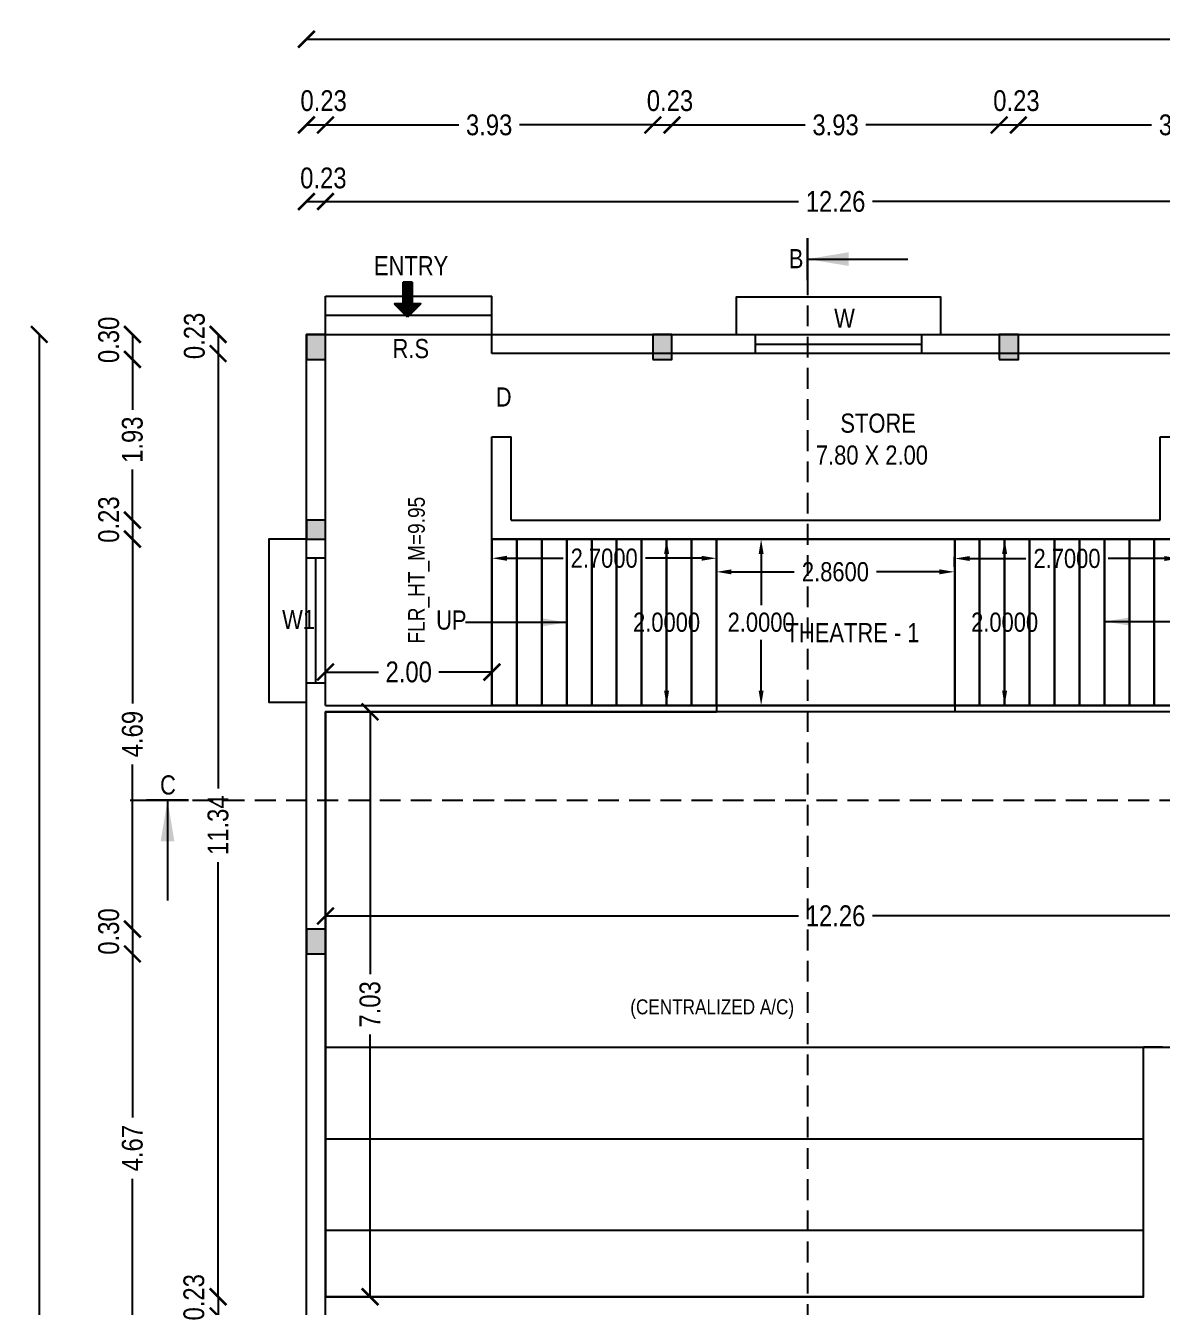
# Model space of a CAD drawing. Header units: metres. Extents: x 484 to 18344, y 10 to 2071.
# Drawn here: x 1567.18 to 1580.84, y 57.21 to 72.6 of the extents above; entities that cross this region are included whole.
import ezdxf
from ezdxf.enums import TextEntityAlignment as Align
from ezdxf.lldxf.tags import DXFTag

# ---------------------------------------------------------------- set-up
doc = ezdxf.new("R2010")
doc.units = ezdxf.units.M
doc.header["$MEASUREMENT"] = 0
doc.linetypes.add('HIDDEN', pattern=[0.375, 0.25, -0.125])
for name, color, linetype in [('0 @ 1 (1)', 7, 'Continuous'), ('0 @ 1 (2)', 7, 'Continuous'), ('BLK_1_FLR_0_CARPET_AREA', 10, 'Continuous'), ('BLK_1_FLR_0_STAIR_1', 1, 'Continuous')]:
    doc.layers.add(name, color=color, linetype=linetype)
doc.layers.add('BLK_1_FLR_0_BLT_UP_AREA', color=1, linetype='Continuous', plot=False)
for name, color, linetype, lineweight in [('BLK_1_FLR_0_STAIR_1_FLIGHT_1', 1, 'Continuous', 0), ('BLK_1_FLR_0_STAIR_1_FLIGHT_2', 1, 'Continuous', 0), ('BLK_1_FLR_0_STAIR_1_LANDING_1', 7, 'Continuous', 0)]:
    doc.layers.add(name, color=color, linetype=linetype, lineweight=lineweight)
doc.styles.add('2', font='swissc.ttf', dxfattribs={"height": 0.23})
doc.styles.add('CODE', font='swissc.ttf', dxfattribs={"height": 0.25})
doc.styles.get("Standard").update_dxf_attribs({"font": 'swissc.ttf', "height": 0.23})
tags = doc.linetypes.add('00$1$HIDDEN', pattern=[0.375, 0.25, -0.125]).pattern_tags.tags
tags[6:7] = [DXFTag(74, 4), DXFTag(75, 0), DXFTag(340, '0'), DXFTag(46, 1.0), DXFTag(50, 0.0), DXFTag(44, 0.0), DXFTag(45, 0.0)]
tags[4:5] = [DXFTag(74, 4), DXFTag(75, 0), DXFTag(340, '0'), DXFTag(46, 1.0), DXFTag(50, 0.0), DXFTag(44, 0.0), DXFTag(45, 0.0)]
doc.dimstyles.new('OUTER', dxfattribs={"dimscale": 0, "dimtxt": 0.3, "dimasz": 0.18, "dimexe": 0.18, "dimexo": 0.0625, "dimgap": 0.09, "dimtad": 0, "dimzin": 0, "dimdsep": 46, "dimtxsty": 'CODE', "dimcen": 0.09, "dimse1": 1, "dimse2": 1, "dimclrd": 8, "dimclrt": 1, "dimadec": 0, "dimazin": 0, "dimtfac": 1, "dimtofl": 0, "dimtmove": 0, "dimatfit": 3, "dimfxl": 0, "dimtolj": 1, "dimtzin": 0, "dimarcsym": 0})
doc.dimstyles.new('STANDARD$0', dxfattribs={"dimtxt": 7, "dimasz": 3, "dimexe": 3, "dimexo": 1, "dimgap": 1.5, "dimtad": 1, "dimdec": 1, "dimzin": 1, "dimdsep": 46, "dimlunit": 4, "dimtxsty": 'Standard', "dimblk": 'OBLIQUE', "dimcen": 0.09375, "dimdle": 1, "dimclrd": 8, "dimclre": 8, "dimclrt": 7, "dimadec": 1, "dimazin": 0, "dimtfac": 1, "dimtdec": 1, "dimtix": 1, "dimtmove": 2, "dimatfit": 3, "dimldrblk": 'ARCHTICK', "dimfxl": 0, "dimfrac": 2, "dimtolj": 1, "dimtzin": 0, "dimarcsym": 0})

# ---------------------------------------------------------------- blocks, each defined once
blk = doc.blocks.new('_ArchTick')
at = {"const_width": 0.15}
blk.add_lwpolyline([(-0.5, -0.5), (0.5, 0.5)], dxfattribs=at)
blk = doc.blocks.new('*D137')
at = {"color": 0, "lineweight": -2}
for p, q in [((1570.789, 64.834), (1571.425, 64.834)), ((1572.789, 64.834), (1572.153, 64.834))]:
    blk.add_line(p, q, dxfattribs=at)
at = {"color": 0, "lineweight": -2, "xscale": 0.2, "yscale": 0.2, "zscale": 0.2, "rotation": 180}
blk.add_blockref('_ArchTick', (1570.789, 64.834), dxfattribs=at)
at = {"color": 0, "lineweight": -2, "xscale": 0.2, "yscale": 0.2, "zscale": 0.2}
blk.add_blockref('_ArchTick', (1572.789, 64.834), dxfattribs=at)
at = {"color": 0, "lineweight": -2, "insert": (1571.789, 64.834), "char_height": 0.25, "attachment_point": 5, "style": 'CODE'}
blk.add_mtext('\\A1;2.00', dxfattribs=at)
blk = doc.blocks.new('*D30')
at = {"layer": 'BLK_1_FLR_0_STAIR_1_FLIGHT_1', "color": 0, "linetype": 'Continuous', "lineweight": -2}
for p, q in [((1574.951, 66.431), (1575.069, 66.431)), ((1574.889, 66.251), (1574.889, 65.639)), ((1574.889, 64.611), (1574.889, 65.222)), ((1574.952, 64.431), (1575.069, 64.431))]:
    blk.add_line(p, q, dxfattribs=at)
at = {"layer": 'BLK_1_FLR_0_STAIR_1_FLIGHT_1', "color": 0, "linetype": 'Continuous'}
for points in [[(1574.859, 66.251), (1574.919, 66.251), (1574.889, 66.431)], [(1574.859, 64.611), (1574.919, 64.611), (1574.889, 64.431)]]:
    blk.add_solid(points, dxfattribs=at)
at = {"layer": 'BLK_1_FLR_0_STAIR_1_FLIGHT_1', "color": 0, "linetype": 'Continuous', "insert": (1574.889, 65.431), "char_height": 0.23, "attachment_point": 5}
blk.add_mtext('\\A1;2.0000', dxfattribs=at)
blk = doc.blocks.new('*D31')
at = {"layer": 'BLK_1_FLR_0_STAIR_1_FLIGHT_2', "color": 0, "linetype": 'Continuous', "lineweight": -2}
for p, q in [((1579.015, 66.431), (1579.133, 66.431)), ((1578.953, 66.251), (1578.953, 65.639)), ((1578.953, 64.611), (1578.953, 65.222)), ((1579.015, 64.431), (1579.133, 64.431))]:
    blk.add_line(p, q, dxfattribs=at)
at = {"layer": 'BLK_1_FLR_0_STAIR_1_FLIGHT_2', "color": 0, "linetype": 'Continuous'}
for points in [[(1578.923, 66.251), (1578.983, 66.251), (1578.953, 66.431)], [(1578.923, 64.611), (1578.983, 64.611), (1578.953, 64.431)]]:
    blk.add_solid(points, dxfattribs=at)
at = {"layer": 'BLK_1_FLR_0_STAIR_1_FLIGHT_2', "color": 0, "linetype": 'Continuous', "insert": (1578.953, 65.431), "char_height": 0.23, "attachment_point": 5}
blk.add_mtext('\\A1;2.0000', dxfattribs=at)
blk = doc.blocks.new('*D32')
at = {"layer": 'BLK_1_FLR_0_STAIR_1_LANDING_1', "color": 0, "linetype": 'Continuous', "lineweight": -2}
for p, q in [((1575.489, 66.1), (1575.489, 66.218)), ((1578.349, 66.1), (1578.349, 66.218))]:
    blk.add_line(p, q, dxfattribs=at)
at = {"layer": 'BLK_1_FLR_0_STAIR_1_LANDING_1', "color": 0, "lineweight": -2}
for p, q in [((1575.669, 66.038), (1576.424, 66.038)), ((1578.169, 66.038), (1577.414, 66.038))]:
    blk.add_line(p, q, dxfattribs=at)
at = {"layer": 'BLK_1_FLR_0_STAIR_1_LANDING_1', "color": 0, "linetype": 'Continuous'}
for points in [[(1575.669, 66.068), (1575.669, 66.008), (1575.489, 66.038)], [(1578.169, 66.068), (1578.169, 66.008), (1578.349, 66.038)]]:
    blk.add_solid(points, dxfattribs=at)
at = {"layer": 'BLK_1_FLR_0_STAIR_1_LANDING_1', "color": 0, "linetype": 'Continuous', "insert": (1576.919, 66.038), "char_height": 0.23, "attachment_point": 5}
blk.add_mtext('\\A1;2.8600', dxfattribs=at)
blk = doc.blocks.new('*D141')
at = {"color": 0, "lineweight": -2}
for p, q in [((1570.789, 61.903), (1576.477, 61.903)), ((1583.053, 61.903), (1577.365, 61.903))]:
    blk.add_line(p, q, dxfattribs=at)
at = {"color": 0, "lineweight": -2, "xscale": 0.2, "yscale": 0.2, "zscale": 0.2, "rotation": 180}
blk.add_blockref('_ArchTick', (1570.789, 61.903), dxfattribs=at)
at = {"color": 0, "lineweight": -2, "xscale": 0.2, "yscale": 0.2, "zscale": 0.2}
blk.add_blockref('_ArchTick', (1583.053, 61.903), dxfattribs=at)
at = {"color": 0, "lineweight": -2, "insert": (1576.921, 61.903), "char_height": 0.25, "attachment_point": 5, "style": 'CODE'}
blk.add_mtext('\\A1;12.26', dxfattribs=at)
blk = doc.blocks.new('*D142')
at = {"color": 0, "lineweight": -2}
for p, q in [((1571.324, 64.355), (1571.324, 61.205)), ((1571.324, 57.326), (1571.324, 60.476))]:
    blk.add_line(p, q, dxfattribs=at)
at = {"color": 0, "lineweight": -2, "xscale": 0.2, "yscale": 0.2, "zscale": 0.2}
for p, rotation in [((1571.324, 64.355), 90), ((1571.324, 57.326), 270)]:
    blk.add_blockref('_ArchTick', p, dxfattribs=dict(at, rotation=rotation))
at = {"color": 0, "lineweight": -2, "insert": (1571.324, 60.84), "char_height": 0.25, "attachment_point": 5, "rotation": 90, "style": 'CODE'}
blk.add_mtext('\\A1;7.03', dxfattribs=at)
blk = doc.blocks.new('*D116')
at = {"color": 0, "lineweight": -2}
for p, q in [((1570.789, 70.488), (1576.477, 70.488)), ((1583.053, 70.488), (1577.365, 70.488))]:
    blk.add_line(p, q, dxfattribs=at)
at = {"color": 0, "lineweight": -2, "xscale": 0.2, "yscale": 0.2, "zscale": 0.2, "rotation": 180}
blk.add_blockref('_ArchTick', (1570.789, 70.488), dxfattribs=at)
at = {"color": 0, "lineweight": -2, "xscale": 0.2, "yscale": 0.2, "zscale": 0.2}
blk.add_blockref('_ArchTick', (1583.053, 70.488), dxfattribs=at)
at = {"color": 0, "lineweight": -2, "insert": (1576.921, 70.488), "char_height": 0.25, "attachment_point": 5, "style": 'CODE'}
blk.add_mtext('\\A1;12.26', dxfattribs=at)
blk = doc.blocks.new('*D120')
at = {"color": 0, "lineweight": -2}
blk.add_line((1570.559, 70.488), (1570.789, 70.488), dxfattribs=at)
at = {"color": 0, "lineweight": -2, "xscale": 0.2, "yscale": 0.2, "zscale": 0.2, "rotation": 180}
blk.add_blockref('_ArchTick', (1570.559, 70.488), dxfattribs=at)
at = {"color": 0, "lineweight": -2, "xscale": 0.2, "yscale": 0.2, "zscale": 0.2}
blk.add_blockref('_ArchTick', (1570.789, 70.488), dxfattribs=at)
at = {"color": 0, "lineweight": -2, "insert": (1570.763, 70.77), "char_height": 0.25, "attachment_point": 5, "style": 'CODE'}
blk.add_mtext('\\A1;0.23', dxfattribs=at)
blk = doc.blocks.new('*D121')
at = {"color": 0, "lineweight": -2}
for p, q in [((1570.789, 71.408), (1572.391, 71.408)), ((1574.724, 71.408), (1573.121, 71.408))]:
    blk.add_line(p, q, dxfattribs=at)
at = {"color": 0, "lineweight": -2, "xscale": 0.2, "yscale": 0.2, "zscale": 0.2, "rotation": 180}
blk.add_blockref('_ArchTick', (1570.789, 71.408), dxfattribs=at)
at = {"color": 0, "lineweight": -2, "xscale": 0.2, "yscale": 0.2, "zscale": 0.2}
blk.add_blockref('_ArchTick', (1574.724, 71.408), dxfattribs=at)
at = {"color": 0, "lineweight": -2, "insert": (1572.756, 71.408), "char_height": 0.25, "attachment_point": 5, "style": 'CODE'}
blk.add_mtext('\\A1;3.93', dxfattribs=at)
blk = doc.blocks.new('*D122')
at = {"color": 0, "lineweight": -2}
blk.add_line((1574.724, 71.408), (1574.954, 71.408), dxfattribs=at)
at = {"color": 0, "lineweight": -2, "xscale": 0.2, "yscale": 0.2, "zscale": 0.2, "rotation": 180}
blk.add_blockref('_ArchTick', (1574.724, 71.408), dxfattribs=at)
at = {"color": 0, "lineweight": -2, "xscale": 0.2, "yscale": 0.2, "zscale": 0.2}
blk.add_blockref('_ArchTick', (1574.954, 71.408), dxfattribs=at)
at = {"color": 0, "lineweight": -2, "insert": (1574.93, 71.699), "char_height": 0.25, "attachment_point": 5, "style": 'CODE'}
blk.add_mtext('\\A1;0.23', dxfattribs=at)
blk = doc.blocks.new('*D123')
at = {"color": 0, "lineweight": -2}
for p, q in [((1574.954, 71.408), (1576.556, 71.408)), ((1578.888, 71.408), (1577.286, 71.408))]:
    blk.add_line(p, q, dxfattribs=at)
at = {"color": 0, "lineweight": -2, "xscale": 0.2, "yscale": 0.2, "zscale": 0.2, "rotation": 180}
blk.add_blockref('_ArchTick', (1574.954, 71.408), dxfattribs=at)
at = {"color": 0, "lineweight": -2, "xscale": 0.2, "yscale": 0.2, "zscale": 0.2}
blk.add_blockref('_ArchTick', (1578.888, 71.408), dxfattribs=at)
at = {"color": 0, "lineweight": -2, "insert": (1576.921, 71.408), "char_height": 0.25, "attachment_point": 5, "style": 'CODE'}
blk.add_mtext('\\A1;3.93', dxfattribs=at)
blk = doc.blocks.new('*D124')
at = {"color": 0, "lineweight": -2}
blk.add_line((1578.888, 71.408), (1579.118, 71.408), dxfattribs=at)
at = {"color": 0, "lineweight": -2, "xscale": 0.2, "yscale": 0.2, "zscale": 0.2, "rotation": 180}
blk.add_blockref('_ArchTick', (1578.888, 71.408), dxfattribs=at)
at = {"color": 0, "lineweight": -2, "xscale": 0.2, "yscale": 0.2, "zscale": 0.2}
blk.add_blockref('_ArchTick', (1579.118, 71.408), dxfattribs=at)
at = {"color": 0, "lineweight": -2, "insert": (1579.095, 71.699), "char_height": 0.25, "attachment_point": 5, "style": 'CODE'}
blk.add_mtext('\\A1;0.23', dxfattribs=at)
blk = doc.blocks.new('*D125')
at = {"color": 0, "lineweight": -2}
for p, q in [((1579.118, 71.408), (1580.72, 71.408)), ((1583.053, 71.408), (1581.451, 71.408))]:
    blk.add_line(p, q, dxfattribs=at)
at = {"color": 0, "lineweight": -2, "xscale": 0.2, "yscale": 0.2, "zscale": 0.2, "rotation": 180}
blk.add_blockref('_ArchTick', (1579.118, 71.408), dxfattribs=at)
at = {"color": 0, "lineweight": -2, "xscale": 0.2, "yscale": 0.2, "zscale": 0.2}
blk.add_blockref('_ArchTick', (1583.053, 71.408), dxfattribs=at)
at = {"color": 0, "lineweight": -2, "insert": (1581.086, 71.408), "char_height": 0.25, "attachment_point": 5, "style": 'CODE'}
blk.add_mtext('\\A1;3.93', dxfattribs=at)
blk = doc.blocks.new('*D98')
at = {"color": 0, "lineweight": -2}
blk.add_line((1570.559, 71.408), (1570.789, 71.408), dxfattribs=at)
at = {"color": 0, "lineweight": -2, "xscale": 0.2, "yscale": 0.2, "zscale": 0.2, "rotation": 180}
blk.add_blockref('_ArchTick', (1570.559, 71.408), dxfattribs=at)
at = {"color": 0, "lineweight": -2, "xscale": 0.2, "yscale": 0.2, "zscale": 0.2}
blk.add_blockref('_ArchTick', (1570.789, 71.408), dxfattribs=at)
at = {"color": 0, "lineweight": -2, "insert": (1570.766, 71.699), "char_height": 0.25, "attachment_point": 5, "style": 'CODE'}
blk.add_mtext('\\A1;0.23', dxfattribs=at)
blk = doc.blocks.new('*D99')
at = {"color": 0, "lineweight": -2}
for p, q in [((1570.559, 72.438), (1582.673, 72.438)), ((1595.689, 72.438), (1583.574, 72.438))]:
    blk.add_line(p, q, dxfattribs=at)
at = {"color": 0, "lineweight": -2, "xscale": 0.2, "yscale": 0.2, "zscale": 0.2, "rotation": 180}
blk.add_blockref('_ArchTick', (1570.559, 72.438), dxfattribs=at)
at = {"color": 0, "lineweight": -2, "xscale": 0.2, "yscale": 0.2, "zscale": 0.2}
blk.add_blockref('_ArchTick', (1595.689, 72.438), dxfattribs=at)
at = {"color": 0, "lineweight": -2, "insert": (1583.124, 72.438), "char_height": 0.25, "attachment_point": 5, "style": 'CODE'}
blk.add_mtext('\\A1;{\\fSwis721 Cn BT|b1|i0|c0|p34;25.13}', dxfattribs=at)
blk = doc.blocks.new('*D102')
at = {"color": 0, "lineweight": -2}
blk.add_line((1569.497, 68.891), (1569.497, 68.661), dxfattribs=at)
at = {"color": 0, "lineweight": -2, "xscale": 0.2, "yscale": 0.2, "zscale": 0.2}
for p, rotation in [((1569.497, 68.891), 90), ((1569.497, 68.661), 270)]:
    blk.add_blockref('_ArchTick', p, dxfattribs=dict(at, rotation=rotation))
at = {"color": 0, "lineweight": -2, "insert": (1569.213, 68.873), "char_height": 0.25, "attachment_point": 5, "rotation": 90, "style": 'CODE'}
blk.add_mtext('\\A1;0.23', dxfattribs=at)
blk = doc.blocks.new('*D103')
at = {"color": 0, "lineweight": -2}
for p, q in [((1568.467, 68.591), (1568.467, 67.985)), ((1568.467, 66.661), (1568.467, 67.266))]:
    blk.add_line(p, q, dxfattribs=at)
at = {"color": 0, "lineweight": -2, "xscale": 0.2, "yscale": 0.2, "zscale": 0.2}
for p, rotation in [((1568.467, 68.591), 90), ((1568.467, 66.661), 270)]:
    blk.add_blockref('_ArchTick', p, dxfattribs=dict(at, rotation=rotation))
at = {"color": 0, "lineweight": -2, "insert": (1568.467, 67.626), "char_height": 0.25, "attachment_point": 5, "rotation": 90, "style": 'CODE'}
blk.add_mtext('\\A1;1.93', dxfattribs=at)
blk = doc.blocks.new('*D104')
at = {"color": 0, "lineweight": -2}
blk.add_line((1568.467, 66.661), (1568.467, 66.431), dxfattribs=at)
at = {"color": 0, "lineweight": -2, "xscale": 0.2, "yscale": 0.2, "zscale": 0.2}
for p, rotation in [((1568.467, 66.661), 90), ((1568.467, 66.431), 270)]:
    blk.add_blockref('_ArchTick', p, dxfattribs=dict(at, rotation=rotation))
at = {"color": 0, "lineweight": -2, "insert": (1568.183, 66.666), "char_height": 0.25, "attachment_point": 5, "rotation": 90, "style": 'CODE'}
blk.add_mtext('\\A1;0.23', dxfattribs=at)
blk = doc.blocks.new('*D105')
at = {"color": 0, "lineweight": -2}
for p, q in [((1568.467, 66.431), (1568.467, 64.455)), ((1568.467, 61.746), (1568.467, 63.721))]:
    blk.add_line(p, q, dxfattribs=at)
at = {"color": 0, "lineweight": -2, "xscale": 0.2, "yscale": 0.2, "zscale": 0.2}
for p, rotation in [((1568.467, 66.431), 90), ((1568.467, 61.746), 270)]:
    blk.add_blockref('_ArchTick', p, dxfattribs=dict(at, rotation=rotation))
at = {"color": 0, "lineweight": -2, "insert": (1568.467, 64.088), "char_height": 0.25, "attachment_point": 5, "rotation": 90, "style": 'CODE'}
blk.add_mtext('\\A1;4.69', dxfattribs=at)
blk = doc.blocks.new('*D106')
at = {"color": 0, "lineweight": -2}
blk.add_line((1568.467, 61.746), (1568.467, 61.446), dxfattribs=at)
at = {"color": 0, "lineweight": -2, "xscale": 0.2, "yscale": 0.2, "zscale": 0.2}
for p, rotation in [((1568.467, 61.746), 90), ((1568.467, 61.446), 270)]:
    blk.add_blockref('_ArchTick', p, dxfattribs=dict(at, rotation=rotation))
at = {"color": 0, "lineweight": -2, "insert": (1568.183, 61.716), "char_height": 0.25, "attachment_point": 5, "rotation": 90, "style": 'CODE'}
blk.add_mtext('\\A1;0.30', dxfattribs=at)
blk = doc.blocks.new('*D107')
at = {"color": 0, "lineweight": -2}
for p, q in [((1568.467, 61.446), (1568.467, 59.479)), ((1568.467, 56.778), (1568.467, 58.745))]:
    blk.add_line(p, q, dxfattribs=at)
at = {"color": 0, "lineweight": -2, "xscale": 0.2, "yscale": 0.2, "zscale": 0.2}
for p, rotation in [((1568.467, 61.446), 90), ((1568.467, 56.778), 270)]:
    blk.add_blockref('_ArchTick', p, dxfattribs=dict(at, rotation=rotation))
at = {"color": 0, "lineweight": -2, "insert": (1568.467, 59.112), "char_height": 0.25, "attachment_point": 5, "rotation": 90, "style": 'CODE'}
blk.add_mtext('\\A1;4.67', dxfattribs=at)
blk = doc.blocks.new('*D113')
at = {"color": 0, "lineweight": -2}
for p, q in [((1569.497, 68.661), (1569.497, 63.436)), ((1569.497, 57.326), (1569.497, 62.55))]:
    blk.add_line(p, q, dxfattribs=at)
at = {"color": 0, "lineweight": -2, "xscale": 0.2, "yscale": 0.2, "zscale": 0.2}
for p, rotation in [((1569.497, 68.661), 90), ((1569.497, 57.326), 270)]:
    blk.add_blockref('_ArchTick', p, dxfattribs=dict(at, rotation=rotation))
at = {"color": 0, "lineweight": -2, "insert": (1569.497, 62.993), "char_height": 0.25, "attachment_point": 5, "rotation": 90, "style": 'CODE'}
blk.add_mtext('\\A1;11.34', dxfattribs=at)
blk = doc.blocks.new('*D114')
at = {"color": 0, "lineweight": -2}
blk.add_line((1569.497, 57.326), (1569.497, 57.096), dxfattribs=at)
at = {"color": 0, "lineweight": -2, "xscale": 0.2, "yscale": 0.2, "zscale": 0.2}
for p, rotation in [((1569.497, 57.326), 90), ((1569.497, 57.096), 270)]:
    blk.add_blockref('_ArchTick', p, dxfattribs=dict(at, rotation=rotation))
at = {"color": 0, "lineweight": -2, "insert": (1569.207, 57.32), "char_height": 0.25, "attachment_point": 5, "rotation": 90, "style": 'CODE'}
blk.add_mtext('\\A1;0.23', dxfattribs=at)
blk = doc.blocks.new('*D216')
at = {"color": 0, "lineweight": -2}
blk.add_line((1568.467, 68.891), (1568.467, 68.591), dxfattribs=at)
at = {"color": 0, "lineweight": -2, "xscale": 0.2, "yscale": 0.2, "zscale": 0.2}
for p, rotation in [((1568.467, 68.891), 90), ((1568.467, 68.591), 270)]:
    blk.add_blockref('_ArchTick', p, dxfattribs=dict(at, rotation=rotation))
at = {"color": 0, "lineweight": -2, "insert": (1568.183, 68.826), "char_height": 0.25, "attachment_point": 5, "rotation": 90, "style": 'CODE'}
blk.add_mtext('\\A1;0.30', dxfattribs=at)
blk = doc.blocks.new('*D217')
at = {"color": 0, "lineweight": -2}
for p, q in [((1567.347, 68.891), (1567.347, 57.079)), ((1567.347, 44.366), (1567.347, 56.177))]:
    blk.add_line(p, q, dxfattribs=at)
at = {"color": 0, "lineweight": -2, "xscale": 0.2, "yscale": 0.2, "zscale": 0.2}
for p, rotation in [((1567.347, 68.891), 90), ((1567.347, 44.366), 270)]:
    blk.add_blockref('_ArchTick', p, dxfattribs=dict(at, rotation=rotation))
at = {"color": 0, "lineweight": -2, "insert": (1567.347, 56.628), "char_height": 0.25, "attachment_point": 5, "rotation": 90, "style": 'CODE'}
blk.add_mtext('\\A1;{\\fSwis721 Cn BT|b1|i0|c0|p34;24.53}', dxfattribs=at)
blk = doc.blocks.new('*D48')
at = {"layer": 'BLK_1_FLR_0_STAIR_1_FLIGHT_1', "color": 0, "lineweight": -2}
for p, q in [((1572.969, 66.201), (1573.644, 66.201)), ((1575.309, 66.201), (1574.634, 66.201))]:
    blk.add_line(p, q, dxfattribs=at)
at = {"layer": 'BLK_1_FLR_0_STAIR_1_FLIGHT_1', "color": 0, "linetype": 'Continuous', "lineweight": -2}
for p, q in [((1572.789, 66.157), (1572.789, 66.021)), ((1575.489, 66.157), (1575.489, 66.021))]:
    blk.add_line(p, q, dxfattribs=at)
at = {"layer": 'BLK_1_FLR_0_STAIR_1_FLIGHT_1', "color": 0, "linetype": 'Continuous'}
for points in [[(1572.969, 66.231), (1572.969, 66.171), (1572.789, 66.201)], [(1575.309, 66.231), (1575.309, 66.171), (1575.489, 66.201)]]:
    blk.add_solid(points, dxfattribs=at)
at = {"layer": 'BLK_1_FLR_0_STAIR_1_FLIGHT_1', "color": 0, "linetype": 'Continuous', "insert": (1574.139, 66.201), "char_height": 0.23, "attachment_point": 5}
blk.add_mtext('\\A1;2.7000', dxfattribs=at)
blk = doc.blocks.new('*D49')
at = {"layer": 'BLK_1_FLR_0_STAIR_1_FLIGHT_2', "color": 0, "linetype": 'Continuous', "lineweight": -2}
for p, q in [((1578.353, 66.192), (1578.353, 66.018)), ((1581.053, 66.192), (1581.053, 66.018))]:
    blk.add_line(p, q, dxfattribs=at)
at = {"layer": 'BLK_1_FLR_0_STAIR_1_FLIGHT_2', "color": 0, "lineweight": -2}
for p, q in [((1578.533, 66.198), (1579.208, 66.198)), ((1580.873, 66.198), (1580.198, 66.198))]:
    blk.add_line(p, q, dxfattribs=at)
at = {"layer": 'BLK_1_FLR_0_STAIR_1_FLIGHT_2', "color": 0, "linetype": 'Continuous'}
for points in [[(1578.533, 66.228), (1578.533, 66.168), (1578.353, 66.198)], [(1580.873, 66.228), (1580.873, 66.168), (1581.053, 66.198)]]:
    blk.add_solid(points, dxfattribs=at)
at = {"layer": 'BLK_1_FLR_0_STAIR_1_FLIGHT_2', "color": 0, "linetype": 'Continuous', "insert": (1579.703, 66.198), "char_height": 0.23, "attachment_point": 5}
blk.add_mtext('\\A1;2.7000', dxfattribs=at)
blk = doc.blocks.new('*D50')
at = {"layer": 'BLK_1_FLR_0_STAIR_1_LANDING_1', "color": 0, "linetype": 'Continuous', "lineweight": -2}
for p, q in [((1575.987, 66.431), (1575.846, 66.431)), ((1575.987, 64.431), (1575.846, 64.431))]:
    blk.add_line(p, q, dxfattribs=at)
at = {"layer": 'BLK_1_FLR_0_STAIR_1_LANDING_1', "color": 0, "lineweight": -2}
for p, q in [((1576.026, 66.251), (1576.026, 65.639)), ((1576.026, 64.611), (1576.026, 65.222))]:
    blk.add_line(p, q, dxfattribs=at)
at = {"layer": 'BLK_1_FLR_0_STAIR_1_LANDING_1', "color": 0, "linetype": 'Continuous'}
for points in [[(1575.996, 66.251), (1576.056, 66.251), (1576.026, 66.431)], [(1575.996, 64.611), (1576.056, 64.611), (1576.026, 64.431)]]:
    blk.add_solid(points, dxfattribs=at)
at = {"layer": 'BLK_1_FLR_0_STAIR_1_LANDING_1', "color": 0, "linetype": 'Continuous', "insert": (1576.026, 65.431), "char_height": 0.23, "attachment_point": 5}
blk.add_mtext('\\A1;2.0000', dxfattribs=at)

msp = doc.modelspace()

# ---------------------------------------------------------------- hatches: boundary and pattern name
at = {"lineweight": 30}
h = msp.add_hatch(dxfattribs=at)
h.set_pattern_fill('ANSI31', color=256, scale=0.168926, style=0)
h.set_pattern_definition([(45, (-1130.55049, 426.87283), (-0.01493108434, 0.01493108434), [])])
h.paths.add_polyline_path([(1571.77611, 69.10449), (1571.61847, 69.25947), (1571.72342, 69.25947), (1571.72342, 69.51916), (1571.82881, 69.51916), (1571.82881, 69.25947), (1571.9311, 69.25947)])
for points in [[(1570.55888, 68.59069), (1570.78888, 68.59069), (1570.78888, 68.89069), (1570.55888, 68.89069)], [(1574.72357, 68.59069), (1574.95357, 68.59069), (1574.95357, 68.89069), (1574.72357, 68.89069)], [(1578.88825, 68.59069), (1579.11825, 68.59069), (1579.11825, 68.89069), (1578.88825, 68.89069)], [(1570.55888, 66.4307), (1570.78888, 66.4307), (1570.78888, 66.6607), (1570.55888, 66.6607)], [(1570.55888, 61.44566), (1570.78888, 61.44566), (1570.78888, 61.74566), (1570.55888, 61.74566)]]:
    msp.add_hatch(color=256).paths.add_polyline_path(points)

# ---------------------------------------------------------------- linework, layer by layer
for p, q in [((1576.58488, 69.54393), (1576.58488, 70.04661)), ((1568.63711, 63.29244), (1569.13979, 63.29244))]:
    msp.add_line(p, q, dxfattribs=at)
at = {"linetype": 'HIDDEN'}
for p, q in [((1576.58488, 69.98868), (1576.58488, 43.44208)), ((1568.43994, 63.29244), (1597.74191, 63.29244))]:
    msp.add_line(p, q, dxfattribs=at)
at = {"lineweight": -2}
for p, q in [((1570.78888, 69.35069), (1572.78888, 69.35069)), ((1570.78888, 68.89069), (1570.78888, 69.35069)), ((1572.78888, 68.89069), (1572.78888, 69.35069)), ((1570.78888, 69.12069), (1572.78888, 69.12069)), ((1570.78888, 68.89069), (1572.78888, 68.89069)), ((1575.9577, 68.66069), (1575.9577, 68.89069)), ((1577.9577, 68.66069), (1577.9577, 68.89069)), ((1575.9577, 68.77569), (1577.9577, 68.77569)), ((1570.78888, 66.2007), (1570.55888, 66.2007)), ((1570.67388, 64.7007), (1570.67388, 66.2007)), ((1570.78888, 64.7007), (1570.55888, 64.7007))]:
    msp.add_line(p, q, dxfattribs=at)
at = {"ltscale": 0.5}
for p, q in [((1570.78888, 64.43017), (1570.78888, 68.89069)), ((1572.78888, 68.66069), (1572.78888, 68.89069)), ((1572.78888, 68.89069), (1581.05294, 68.89069)), ((1581.05294, 68.66069), (1572.78888, 68.66069)), ((1572.78888, 67.66231), (1573.01888, 67.66231)), ((1572.78888, 66.43069), (1572.78888, 67.66231)), ((1573.01888, 66.66069), (1573.01888, 67.66231)), ((1580.82294, 67.66231), (1581.05294, 67.66231)), ((1580.82294, 66.66069), (1580.82294, 67.66231)), ((1570.78888, 66.43069), (1570.78888, 66.66069)), ((1573.01888, 66.66069), (1580.82294, 66.66069)), ((1572.78888, 66.43069), (1581.05294, 66.43069)), ((1570.78888, 64.43017), (1575.48888, 64.43069)), ((1570.78888, 64.35517), (1575.48888, 64.35569)), ((1570.78888, 46.82555), (1570.78888, 64.35517)), ((1575.48888, 64.43069), (1575.48888, 64.35569)), ((1578.35294, 64.43069), (1578.35294, 64.35569)), ((1583.05294, 64.43017), (1578.35294, 64.43069)), ((1583.05294, 64.35517), (1578.35294, 64.35569)), ((1580.62294, 57.32555), (1580.62294, 60.32632)), ((1580.85294, 60.32632), (1580.62294, 60.32632)), ((1580.62294, 57.32555), (1570.78888, 57.32555))]:
    msp.add_line(p, q, dxfattribs=at)
at = {"linetype": '00$1$HIDDEN'}
for p, q in [((1570.78888, 60.32555), (1580.62346, 60.32632)), ((1570.78888, 59.22555), (1580.62294, 59.22555)), ((1570.78888, 58.12555), (1580.62294, 58.12555))]:
    msp.add_line(p, q, dxfattribs=at)
at = {"linetype": 'Continuous', "lineweight": 30}
msp.add_lwpolyline([(1571.77611, 69.10449), (1571.61847, 69.25947), (1571.72342, 69.25947), (1571.72342, 69.51916), (1571.82881, 69.51916), (1571.82881, 69.25947), (1571.9311, 69.25947)], close=True, dxfattribs=at)
at = {"linetype": '00$1$HIDDEN', "lineweight": -2, "ltscale": 0.5}
for points in [[(1575.7277, 68.89069), (1578.1877, 68.89069), (1578.1877, 69.34069), (1575.7277, 69.34069)], [(1570.55888, 64.4707), (1570.55888, 66.4307), (1570.10888, 66.4307), (1570.10888, 64.4707)]]:
    msp.add_lwpolyline(points, close=True, dxfattribs=at)
at = {"ltscale": 0.5}
msp.add_lwpolyline([(1570.78888, 46.59555), (1570.55888, 46.59555), (1570.55888, 68.89069), (1570.78888, 68.89069)], dxfattribs=at)
for points in [[(1570.55888, 68.59069), (1570.78888, 68.59069), (1570.78888, 68.89069), (1570.55888, 68.89069)], [(1574.72357, 68.59069), (1574.95357, 68.59069), (1574.95357, 68.89069), (1574.72357, 68.89069)], [(1578.88825, 68.59069), (1579.11825, 68.59069), (1579.11825, 68.89069), (1578.88825, 68.89069)], [(1570.55888, 66.4307), (1570.78888, 66.4307), (1570.78888, 66.6607), (1570.55888, 66.6607)], [(1570.55888, 61.44566), (1570.78888, 61.44566), (1570.78888, 61.74566), (1570.55888, 61.74566)]]:
    msp.add_lwpolyline(points, close=True)
at = {"layer": 'BLK_1_FLR_0_BLT_UP_AREA', "color": 16}
msp.add_lwpolyline([(1570.55888, 68.89069), (1595.68862, 68.89069), (1595.68862, 44.36555), (1570.55888, 44.36555)], close=True, dxfattribs=at)
at = {"layer": 'BLK_1_FLR_0_CARPET_AREA', "elevation": 0}
msp.add_lwpolyline([(1570.78888, 57.32555), (1580.62294, 57.32555), (1580.62271, 60.32632), (1583.05346, 60.32555), (1583.0539, 64.35517), (1570.78888, 64.35517), (1570.78888, 57.32555)], close=True, dxfattribs=at)
at = {"layer": 'BLK_1_FLR_0_STAIR_1'}
msp.add_lwpolyline([(1581.05294, 66.43069), (1572.78888, 66.43069), (1572.78888, 64.43069), (1581.05294, 64.43069)], close=True, dxfattribs=at)
at = {"layer": 'BLK_1_FLR_0_STAIR_1_FLIGHT_1', "lineweight": 30}
for p, q in [((1572.78888, 66.43069), (1572.78888, 64.43069)), ((1573.08888, 66.43069), (1573.08888, 64.43069)), ((1573.38888, 66.43069), (1573.38888, 64.43069)), ((1573.68888, 66.43069), (1573.68888, 64.43069)), ((1573.98888, 66.43069), (1573.98888, 64.43069)), ((1574.28888, 66.43069), (1574.28888, 64.43069)), ((1574.58888, 66.43069), (1574.58888, 64.43069)), ((1574.88888, 66.43069), (1574.88888, 64.43069)), ((1575.18888, 66.43069), (1575.18888, 64.43069)), ((1575.48888, 66.43069), (1575.48888, 64.43069))]:
    msp.add_line(p, q, dxfattribs=at)
msp.add_lwpolyline([(1575.48888, 66.43069), (1572.78888, 66.43069), (1572.78888, 64.43069), (1575.48888, 64.43069)], close=True, dxfattribs=at)
at = {"layer": 'BLK_1_FLR_0_STAIR_1_FLIGHT_2', "lineweight": 30}
for p, q in [((1578.35294, 66.43069), (1578.35294, 64.43069)), ((1578.65294, 66.43069), (1578.65294, 64.43069)), ((1578.95294, 66.43069), (1578.95294, 64.43069)), ((1579.25294, 66.43069), (1579.25294, 64.43069)), ((1579.55294, 66.43069), (1579.55294, 64.43069)), ((1579.85294, 66.43069), (1579.85294, 64.43069)), ((1580.15294, 66.43069), (1580.15294, 64.43069)), ((1580.45294, 66.43069), (1580.45294, 64.43069)), ((1580.75294, 66.43069), (1580.75294, 64.43069))]:
    msp.add_line(p, q, dxfattribs=at)
msp.add_lwpolyline([(1581.05294, 66.43069), (1578.35294, 66.43069), (1578.35294, 64.43069), (1581.05294, 64.43069)], close=True, dxfattribs=at)
at = {"layer": 'BLK_1_FLR_0_STAIR_1_LANDING_1', "lineweight": 30}
msp.add_lwpolyline([(1578.35294, 66.43069), (1575.48888, 66.43069), (1575.48888, 64.43069), (1578.35294, 64.43069)], close=True, dxfattribs=at)

# ---------------------------------------------------------------- texts
at = {"linetype": 'ByBlock', "lineweight": 30}
for s, p in [('B', (1576.44635, 69.68654)), ('C', (1568.89463, 63.36213))]:
    msp.add_text(s, height=0.23, dxfattribs=at).set_placement(p, align=Align.CENTER)
at = {"linetype": '00$1$HIDDEN', "lineweight": 30, "ltscale": 1.3, "style": '2'}
msp.add_text('ENTRY', height=0.23, dxfattribs=at).set_placement((1571.37131, 69.60256))
at = {"linetype": 'ByBlock', "lineweight": 30, "style": '2'}
msp.add_text('(CENTRALIZED A/C)', height=0.18, dxfattribs=at).set_placement((1574.4526, 60.72033))
at = {"lineweight": 30, "char_height": 0.23, "style": '2'}
for s, width, insert, attachment_point in [('W', 0.1201948, (1576.90406, 68.97045), 7), ('{\\W2.14903; }R.S', 0.7106121, (1571.43744, 68.83618), 1), ('{\\W1.528712; }D', 0.3741662, (1572.72361, 68.25409), 1), ('{\\W7.65889;   } STORE\\P{\\W9.97657;  }7.80 X 2.00', 4.3822775, (1575.22221, 67.94006), 1), ('W1', 0.1201948, (1570.26726, 65.34912), 7), ('{\\W0.439497; }UP', 0.3741662, (1572.11843, 65.57361), 1), ('\\A1;{\\W0.818188; }THEATRE{\\A0; - 1}', 1.5933552, (1576.25972, 65.42227), 1)]:
    msp.add_mtext_dynamic_manual_height_columns(s, width=width, gutter_width=1.15, heights=[0], dxfattribs=dict(at, insert=insert, attachment_point=attachment_point))
at = {"layer": 'BLK_1_FLR_0_STAIR_1', "insert": (1571.78182, 66.05825, -0.03983), "char_height": 0.2, "width": 2.4, "attachment_point": 2, "rotation": 90}
msp.add_mtext('FLR_HT_M=9.95', dxfattribs=at)

# ---------------------------------------------------------------- dimensions: what is measured, and where the dimension line sits
at = {"layer": '0 @ 1 (2)', "lineweight": -2}
dim = msp.add_linear_dim(base=(1595.68862, 72.43826), p1=(1570.55888, 68.89069), p2=(1595.68862, 68.89069), text='{\\fSwis721 Cn BT|b1|i0|c0|p34;<>}', dimstyle='OUTER', override={"dimscale": 1, "dimtxt": 0.25, "dimasz": 0.2, "dimblk": 'ArchTick', "dimclrd": 0, "dimclrt": 0, "dimtix": 0, "dimtofl": 0, "dimtmove": 0, "dimatfit": 3, "dimfxl": 6}, dxfattribs=at)
dim.commit()
dim.dimension.update_dxf_attribs({"geometry": '*D99', "text_midpoint": (1583.12375, 72.43826)})
for base, p1, p2, picture, middle in [((1570.78888, 71.40788), (1570.55888, 68.89069), (1570.78888, 68.89069), '*D98', (1570.76553, 71.69925)), ((1574.95357, 71.40788), (1574.72357, 68.89069), (1574.95357, 68.89069), '*D122', (1574.93022, 71.69925)), ((1579.11825, 71.40788), (1578.88825, 68.89069), (1579.11825, 68.89069), '*D124', (1579.0949, 71.69925)), ((1570.78888, 70.48815), (1570.55888, 68.05615), (1570.78888, 68.01448), '*D120', (1570.76301, 70.76955))]:
    dim = msp.add_linear_dim(base=base, p1=p1, p2=p2, dimstyle='OUTER', override={"dimscale": 1, "dimtxt": 0.25, "dimasz": 0.2, "dimblk": 'ArchTick', "dimclrd": 0, "dimclrt": 0, "dimtix": 0, "dimtofl": 0, "dimtmove": 1, "dimatfit": 3, "dimfxl": 6}, dxfattribs=at)
    dim.commit()
    dim.dimension.update_dxf_attribs({"geometry": picture, "text_midpoint": middle, "dimtype": 128})
for base, p1, p2, override, picture, middle in [((1574.72357, 71.40788), (1570.78888, 68.89069), (1574.72357, 68.89069), {"dimscale": 1, "dimtxt": 0.25, "dimasz": 0.2, "dimblk": 'ArchTick', "dimclrd": 0, "dimclrt": 0, "dimtix": 0, "dimtofl": 0, "dimtmove": 1, "dimatfit": 3, "dimfxl": 6}, '*D121', (1572.75622, 71.40788)), ((1578.88825, 71.40788), (1574.95357, 68.89069), (1578.88825, 68.89069), {"dimscale": 1, "dimtxt": 0.25, "dimasz": 0.2, "dimblk": 'ArchTick', "dimclrd": 0, "dimclrt": 0, "dimtix": 0, "dimtofl": 0, "dimtmove": 1, "dimatfit": 3, "dimfxl": 6}, '*D123', (1576.92091, 71.40788)), ((1583.05294, 71.40788), (1579.11825, 68.89069), (1583.05294, 68.89069), {"dimscale": 1, "dimtxt": 0.25, "dimasz": 0.2, "dimblk": 'ArchTick', "dimclrd": 0, "dimclrt": 0, "dimtix": 0, "dimtofl": 0, "dimtmove": 1, "dimatfit": 3, "dimfxl": 6}, '*D125', (1581.0856, 71.40788)), ((1583.05294, 70.48815), (1570.78888, 68.01428), (1583.05294, 68.05615), {"dimscale": 1, "dimtxt": 0.25, "dimasz": 0.2, "dimblk": 'ArchTick', "dimclrd": 0, "dimclrt": 0, "dimtix": 0, "dimtofl": 0, "dimtmove": 1, "dimatfit": 3, "dimfxl": 6}, '*D116', (1576.92091, 70.48815)), ((1570.78888, 64.83387), (1572.78888, 64.74746), (1570.78888, 64.74746), {"dimscale": 1, "dimtxt": 0.25, "dimasz": 0.2, "dimblk": 'ArchTick', "dimclrd": 0, "dimclrt": 0, "dimtix": 0, "dimtofl": 0, "dimtmove": 0, "dimatfit": 3, "dimfxl": 6}, '*D137', (1571.78888, 64.83387)), ((1583.05294, 61.90301), (1570.78888, 61.44566), (1583.05294, 61.44566), {"dimscale": 1, "dimtxt": 0.25, "dimasz": 0.2, "dimblk": 'ArchTick', "dimclrd": 0, "dimclrt": 0, "dimtix": 0, "dimtofl": 0, "dimtmove": 0, "dimatfit": 3, "dimfxl": 6}, '*D141', (1576.92091, 61.90301))]:
    dim = msp.add_linear_dim(base=base, p1=p1, p2=p2, dimstyle='OUTER', override=override, dxfattribs=at)
    dim.commit()
    dim.dimension.update_dxf_attribs({"geometry": picture, "text_midpoint": middle})
for base, p1, p2, picture, middle in [((1568.46719, 68.59069), (1570.55888, 68.89069), (1570.55888, 68.59069), '*D216', (1568.18308, 68.82592)), ((1569.49708, 68.66069), (1570.78888, 68.89069), (1570.78888, 68.66069), '*D102', (1569.21259, 68.87329)), ((1568.46719, 66.4307), (1570.55888, 66.6607), (1570.55888, 66.4307), '*D104', (1568.18308, 66.66593)), ((1568.46719, 61.44566), (1570.55888, 61.74566), (1570.55888, 61.44566), '*D106', (1568.18341, 61.7158)), ((1569.49708, 57.09555), (1572.78888, 57.32555), (1571.91156, 57.09555), '*D114', (1569.20696, 57.32011))]:
    dim = msp.add_linear_dim(base=base, p1=p1, p2=p2, angle=90, dimstyle='OUTER', override={"dimscale": 1, "dimtxt": 0.25, "dimasz": 0.2, "dimblk": 'ArchTick', "dimclrd": 0, "dimclrt": 0, "dimtix": 0, "dimtofl": 0, "dimtmove": 1, "dimatfit": 3, "dimfxl": 6}, dxfattribs=at)
    dim.commit()
    dim.dimension.update_dxf_attribs({"geometry": picture, "text_midpoint": middle, "dimtype": 128})
dim = msp.add_linear_dim(base=(1567.34721, 44.36555), p1=(1570.55888, 68.89069), p2=(1570.55888, 44.36555), angle=90, text='{\\fSwis721 Cn BT|b1|i0|c0|p34;<>}', dimstyle='OUTER', override={"dimscale": 1, "dimtxt": 0.25, "dimasz": 0.2, "dimblk": 'ArchTick', "dimclrd": 0, "dimclrt": 0, "dimtix": 0, "dimtofl": 0, "dimtmove": 0, "dimatfit": 3, "dimfxl": 6}, dxfattribs=at)
dim.commit()
dim.dimension.update_dxf_attribs({"geometry": '*D217', "text_midpoint": (1567.34721, 56.62812)})
for base, p1, p2, override, picture, middle in [((1568.46719, 66.6607), (1570.55888, 68.59069), (1570.55888, 66.6607), {"dimscale": 1, "dimtxt": 0.25, "dimasz": 0.2, "dimblk": 'ArchTick', "dimclrd": 0, "dimclrt": 0, "dimtix": 0, "dimtofl": 0, "dimtmove": 1, "dimatfit": 3, "dimfxl": 6}, '*D103', (1568.46719, 67.6257)), ((1569.49708, 57.32555), (1572.78888, 68.66069), (1572.78888, 57.32555), {"dimscale": 1, "dimtxt": 0.25, "dimasz": 0.2, "dimblk": 'ArchTick', "dimclrd": 0, "dimclrt": 0, "dimtix": 0, "dimtofl": 0, "dimtmove": 0, "dimatfit": 3, "dimfxl": 6}, '*D113', (1569.49708, 62.99312)), ((1568.46719, 61.74566), (1570.55888, 66.4307), (1570.55888, 61.74566), {"dimscale": 1, "dimtxt": 0.25, "dimasz": 0.2, "dimblk": 'ArchTick', "dimclrd": 0, "dimclrt": 0, "dimtix": 0, "dimtofl": 0, "dimtmove": 1, "dimatfit": 3, "dimfxl": 6}, '*D105', (1568.46719, 64.08818)), ((1571.32415, 57.32555), (1571.71381, 64.35527), (1571.71381, 57.32555), {"dimscale": 1, "dimtxt": 0.25, "dimasz": 0.2, "dimblk": 'ArchTick', "dimclrd": 0, "dimclrt": 0, "dimtix": 0, "dimtofl": 0, "dimtmove": 0, "dimatfit": 3, "dimfxl": 6}, '*D142', (1571.32415, 60.84041)), ((1568.46719, 56.77812), (1570.55888, 61.44566), (1570.55888, 56.77812), {"dimscale": 1, "dimtxt": 0.25, "dimasz": 0.2, "dimblk": 'ArchTick', "dimclrd": 0, "dimclrt": 0, "dimtix": 0, "dimtofl": 0, "dimtmove": 1, "dimatfit": 3, "dimfxl": 6}, '*D107', (1568.46719, 59.11189))]:
    dim = msp.add_linear_dim(base=base, p1=p1, p2=p2, angle=90, dimstyle='OUTER', override=override, dxfattribs=at)
    dim.commit()
    dim.dimension.update_dxf_attribs({"geometry": picture, "text_midpoint": middle})
at = {"layer": 'BLK_1_FLR_0_STAIR_1_FLIGHT_1', "color": 1, "linetype": 'Continuous'}
dim = msp.add_linear_dim(base=(1575.48888, 66.20148), p1=(1572.78888, 66.21932), p2=(1575.48888, 66.21932), dimstyle='STANDARD$0', override={"dimtxt": 0.18, "dimasz": 0.18, "dimexe": 0.18, "dimexo": 0.0625, "dimgap": 0.09, "dimtad": 0, "dimtih": 1, "dimtoh": 1, "dimdec": 4, "dimzin": 0, "dimlunit": 2, "dimpost": '', "dimcen": 0.09, "dimdle": 0, "dimclrd": 0, "dimclre": 0, "dimclrt": 0, "dimadec": 0, "dimtdec": 4, "dimtix": 0, "dimtofl": 0, "dimtmove": 1, "dimfxl": 5, "dimfrac": 0}, dxfattribs=at)
dim.commit()
dim.dimension.update_dxf_attribs({"geometry": '*D48', "text_midpoint": (1574.13888, 66.20148)})
at = {"layer": 'BLK_1_FLR_0_STAIR_1_FLIGHT_1', "color": 2, "linetype": 'Continuous'}
dim = msp.add_linear_dim(base=(1574.88934, 64.43062), p1=(1574.88888, 66.43066), p2=(1574.8891, 64.43062), angle=90, dimstyle='STANDARD$0', override={"dimtxt": 0.18, "dimasz": 0.18, "dimexe": 0.18, "dimexo": 0.0625, "dimgap": 0.09, "dimtad": 0, "dimtih": 1, "dimtoh": 1, "dimdec": 4, "dimzin": 0, "dimlunit": 2, "dimpost": '', "dimcen": 0.09, "dimdle": 0, "dimclrd": 0, "dimclre": 0, "dimclrt": 0, "dimadec": 0, "dimtdec": 4, "dimtix": 0, "dimtofl": 0, "dimtmove": 0, "dimfrac": 0}, dxfattribs=at)
dim.commit()
dim.dimension.update_dxf_attribs({"geometry": '*D30', "text_midpoint": (1574.88934, 65.43064)})
at = {"layer": 'BLK_1_FLR_0_STAIR_1_FLIGHT_2', "color": 1, "linetype": 'Continuous'}
dim = msp.add_linear_dim(base=(1581.05294, 66.19845), p1=(1578.35294, 66.25419), p2=(1581.05294, 66.25419), dimstyle='STANDARD$0', override={"dimtxt": 0.18, "dimasz": 0.18, "dimexe": 0.18, "dimexo": 0.0625, "dimgap": 0.09, "dimtad": 0, "dimtih": 1, "dimtoh": 1, "dimdec": 4, "dimzin": 0, "dimlunit": 2, "dimpost": '', "dimcen": 0.09, "dimdle": 0, "dimclrd": 0, "dimclre": 0, "dimclrt": 0, "dimadec": 0, "dimtdec": 4, "dimtix": 0, "dimtofl": 0, "dimtmove": 1, "dimfxl": 5, "dimfrac": 0}, dxfattribs=at)
dim.commit()
dim.dimension.update_dxf_attribs({"geometry": '*D49', "text_midpoint": (1579.70294, 66.19845)})
at = {"layer": 'BLK_1_FLR_0_STAIR_1_FLIGHT_2', "color": 2, "linetype": 'Continuous'}
dim = msp.add_linear_dim(base=(1578.95294, 66.43069), p1=(1578.95294, 64.43069), p2=(1578.95294, 66.43069), angle=90, dimstyle='STANDARD$0', override={"dimtxt": 0.18, "dimasz": 0.18, "dimexe": 0.18, "dimexo": 0.0625, "dimgap": 0.09, "dimtad": 0, "dimtih": 1, "dimtoh": 1, "dimdec": 4, "dimzin": 0, "dimlunit": 2, "dimpost": '', "dimcen": 0.09, "dimdle": 0, "dimclrd": 0, "dimclre": 0, "dimclrt": 0, "dimadec": 0, "dimtdec": 4, "dimtix": 0, "dimtofl": 0, "dimtmove": 0, "dimfrac": 0}, dxfattribs=at)
dim.commit()
dim.dimension.update_dxf_attribs({"geometry": '*D31', "text_midpoint": (1578.95294, 65.43069)})
at = {"layer": 'BLK_1_FLR_0_STAIR_1_LANDING_1', "color": 1, "linetype": 'Continuous'}
dim = msp.add_linear_dim(base=(1576.02586, 64.43069), p1=(1576.0499, 66.43069), p2=(1576.0499, 64.43069), angle=90, dimstyle='STANDARD$0', override={"dimtxt": 1, "dimasz": 0.18, "dimexe": 0.18, "dimexo": 0.0625, "dimgap": 0.09, "dimtad": 0, "dimtih": 1, "dimtoh": 1, "dimdec": 4, "dimzin": 0, "dimlunit": 2, "dimpost": '', "dimcen": 0.09, "dimdle": 0, "dimclrd": 0, "dimclre": 0, "dimclrt": 0, "dimadec": 0, "dimtdec": 4, "dimtix": 0, "dimtofl": 0, "dimtmove": 1, "dimfxl": 5, "dimfrac": 0}, dxfattribs=at)
dim.commit()
dim.dimension.update_dxf_attribs({"geometry": '*D50', "text_midpoint": (1576.02586, 65.43069)})
at = {"layer": 'BLK_1_FLR_0_STAIR_1_LANDING_1', "color": 2, "linetype": 'Continuous'}
dim = msp.add_linear_dim(base=(1578.34888, 66.0377), p1=(1575.48888, 66.0377), p2=(1578.34888, 66.0377), dimstyle='STANDARD$0', override={"dimtxt": 1, "dimasz": 0.18, "dimexe": 0.18, "dimexo": 0.0625, "dimgap": 0.09, "dimtad": 0, "dimtih": 1, "dimtoh": 1, "dimdec": 4, "dimzin": 0, "dimlunit": 2, "dimpost": '', "dimcen": 0.09, "dimdle": 0, "dimclrd": 0, "dimclre": 0, "dimclrt": 0, "dimadec": 0, "dimtdec": 4, "dimtix": 0, "dimtofl": 0, "dimtmove": 1, "dimfxl": 5, "dimfrac": 0}, dxfattribs=at)
dim.commit()
dim.dimension.update_dxf_attribs({"geometry": '*D32', "text_midpoint": (1576.91888, 66.0377)})

# ---------------------------------------------------------------- leaders
at = {"layer": '0 @ 1 (1)', "linetype": 'ByBlock', "lineweight": 30}
for points in [[(1576.57897, 69.79621), (1577.78981, 69.79621)], [(1568.88939, 63.29835), (1568.88939, 62.08751)]]:
    msp.add_leader(points, dimstyle='OUTER', override={"dimscale": 1, "dimasz": 0.5, "dimgap": 0.09, "dimtad": 0, "dimtih": 1, "dimtoh": 1, "dimclrd": 0, "dimclrt": 0, "dimfxl": 6}, dxfattribs=at)
at = {"layer": '0 @ 1 (2)', "lineweight": -2}
for points in [[(1573.68888, 65.43069), (1572.4718, 65.43069)], [(1580.15614, 65.44098), (1581.37322, 65.44098)]]:
    msp.add_leader(points, dimstyle='OUTER', override={"dimscale": 1, "dimtxt": 0.25, "dimasz": 0.3, "dimgap": 0.09, "dimtad": 0, "dimclrd": 0, "dimclrt": 0, "dimfxl": 6}, dxfattribs=at)

doc.saveas('drawing.dxf')
